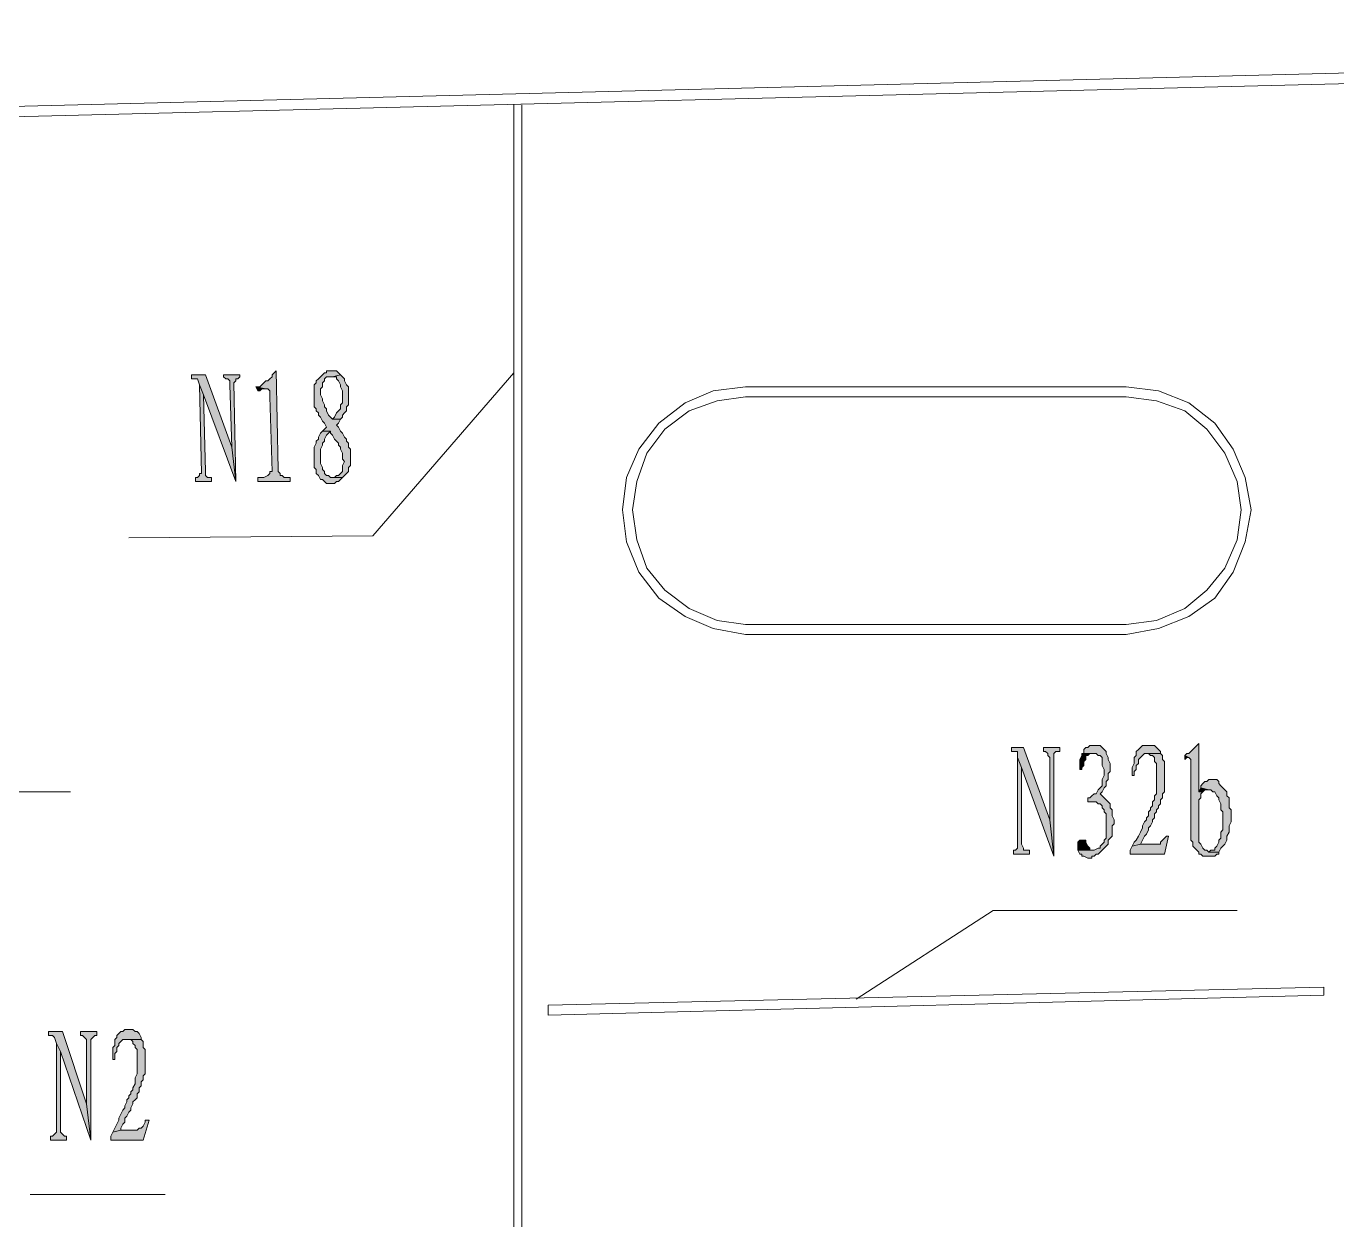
# Model space of a CAD drawing. Header units: millimetres. Extents: x 24 to 410, y 10 to 282.
# Drawn here: x 127.76 to 155.3, y 211.9 to 236.98 of the extents above; entities that cross this region are included whole.
import ezdxf

# ---------------------------------------------------------------- set-up
doc = ezdxf.new("R2010")
doc.units = ezdxf.units.MM

msp = doc.modelspace()

# ---------------------------------------------------------------- hatches: boundary and pattern name
h = msp.add_hatch(color=256)
h.dxf.hatch_style = 2
h.paths.add_polyline_path([(133.011333, 229.743), (132.969, 229.700667), (132.926667, 229.658333), (132.926667, 229.616), (132.884333, 229.573667), (132.842, 229.531333), (132.799667, 229.531333), (132.757333, 229.489), (132.715, 229.446667), (132.672667, 229.404333), (132.588, 229.404333), (132.799667, 229.362), (132.842, 229.362), (132.884333, 229.319667), (132.884333, 229.192667), (132.926667, 227.626333), (132.884333, 227.626333), (132.884333, 227.584), (132.842, 227.541667), (132.757333, 227.499333), (132.630333, 227.499333), (132.630333, 227.414667), (133.307667, 227.414667), (133.307667, 227.499333), (133.180667, 227.499333), (133.138333, 227.541667), (133.096, 227.541667), (133.096, 227.584), (133.053667, 227.626333), (133.053667, 227.668667)])
h = msp.add_hatch(color=256)
h.dxf.hatch_style = 2
h.paths.add_polyline_path([(134.196667, 229.743), (134.069667, 229.743), (134.069667, 229.700667), (134.027333, 229.700667), (133.985, 229.658333), (133.942667, 229.616), (133.900333, 229.573667), (133.858, 229.531333), (133.858, 229.489), (133.815667, 229.446667), (133.815667, 228.981), (133.858, 228.938667), (133.858, 228.896333), (133.900333, 228.854), (133.900333, 228.811667), (133.942667, 228.769333), (133.985, 228.684667), (134.027333, 228.642333), (134.069667, 228.557667), (134.027333, 228.515333), (133.985, 228.473), (134.154333, 228.473), (134.154333, 228.430667), (134.196667, 228.388333), (134.239, 228.303667), (134.281333, 228.261333), (134.323667, 228.219), (134.323667, 228.176667), (134.366, 228.134333), (134.366, 228.092), (134.408333, 228.007333), (134.408333, 227.880333), (134.450667, 227.838), (134.408333, 227.753333), (134.408333, 227.626333), (134.366, 227.584), (134.323667, 227.541667), (134.281333, 227.541667), (134.239, 227.499333), (134.196667, 227.499333), (134.408333, 227.499333), (134.450667, 227.541667), (134.493, 227.584), (134.535333, 227.626333), (134.535333, 227.711), (134.577667, 227.753333), (134.577667, 228.092), (134.535333, 228.134333), (134.535333, 228.219), (134.493, 228.261333), (134.493, 228.303667), (134.450667, 228.346), (134.408333, 228.430667), (134.366, 228.473), (134.323667, 228.557667), (134.281333, 228.6), (134.323667, 228.642333), (134.366, 228.727), (134.196667, 228.727), (134.154333, 228.769333), (134.112, 228.811667), (134.069667, 228.896333), (134.069667, 228.938667), (134.027333, 228.981), (134.027333, 229.023333), (133.985, 229.108), (133.985, 229.150333), (133.942667, 229.235), (133.942667, 229.362), (133.985, 229.404333), (133.985, 229.489), (134.027333, 229.531333), (134.027333, 229.573667), (134.069667, 229.616), (134.196667, 229.616), (134.366, 229.658333), (134.323667, 229.700667), (134.281333, 229.743)])
h = msp.add_hatch(color=256)
h.dxf.hatch_style = 2
h.paths.add_polyline_path([(131.529667, 229.658333), (131.233333, 229.658333), (131.233333, 229.573667), (131.360333, 229.573667), (131.402667, 229.446667), (131.487333, 229.235), (132.164667, 227.414667), (132.08, 228.134333)])
h = msp.add_hatch(color=256)
h.dxf.hatch_style = 2
h.paths.add_polyline_path([(131.402667, 229.446667), (131.445, 227.584), (131.402667, 227.584), (131.402667, 227.541667), (131.360333, 227.499333), (131.318, 227.499333), (131.318, 227.414667), (131.656667, 227.414667), (131.656667, 227.499333), (131.572, 227.499333), (131.529667, 227.541667), (131.529667, 227.626333), (131.487333, 229.235)])
h = msp.add_hatch(color=256)
h.dxf.hatch_style = 2
h.paths.add_polyline_path([(132.249333, 229.658333), (131.910667, 229.658333), (131.910667, 229.616), (131.953, 229.573667), (131.995333, 229.573667), (132.037667, 229.531333), (132.037667, 229.446667), (132.08, 228.134333), (132.164667, 227.414667), (132.122333, 229.489), (132.164667, 229.531333), (132.164667, 229.573667), (132.207, 229.573667), (132.249333, 229.616)])
h = msp.add_hatch(color=256)
h.dxf.hatch_style = 2
h.paths.add_polyline_path([(132.588, 229.404333), (132.630333, 229.319667), (132.672667, 229.319667), (132.715, 229.362), (132.799667, 229.362)])
h = msp.add_hatch(color=256)
h.dxf.hatch_style = 2
h.paths.add_polyline_path([(134.366, 229.658333), (134.196667, 229.616), (134.281333, 229.616), (134.281333, 229.573667), (134.323667, 229.531333), (134.366, 229.446667), (134.366, 229.404333), (134.408333, 229.319667), (134.408333, 229.065667), (134.366, 229.023333), (134.366, 228.938667), (134.323667, 228.896333), (134.281333, 228.854), (134.239, 228.769333), (134.196667, 228.727), (134.366, 228.727), (134.408333, 228.769333), (134.408333, 228.811667), (134.450667, 228.854), (134.493, 228.896333), (134.493, 228.938667), (134.493, 228.981), (134.535333, 229.023333), (134.535333, 229.404333), (134.493, 229.446667), (134.450667, 229.531333), (134.450667, 229.573667), (134.408333, 229.616)])
h = msp.add_hatch(color=256)
h.dxf.hatch_style = 2
h.paths.add_polyline_path([(133.985, 228.473), (133.942667, 228.430667), (133.900333, 228.346), (133.900333, 228.303667), (133.858, 228.261333), (133.858, 228.219), (133.815667, 228.134333), (133.815667, 227.711), (133.858, 227.668667), (133.858, 227.584), (133.900333, 227.541667), (133.942667, 227.457), (133.985, 227.457), (134.027333, 227.414667), (134.069667, 227.372333), (134.196667, 227.372333), (134.239, 227.372333), (134.281333, 227.414667), (134.323667, 227.414667), (134.366, 227.457), (134.408333, 227.499333), (134.154333, 227.499333), (134.112, 227.541667), (134.069667, 227.541667), (134.027333, 227.584), (134.027333, 227.626333), (133.985, 227.668667), (133.985, 227.711), (133.942667, 227.795667), (133.942667, 228.092), (133.985, 228.176667), (133.985, 228.219), (134.027333, 228.261333), (134.027333, 228.303667), (134.069667, 228.388333), (134.154333, 228.473)])
h = msp.add_hatch(color=256)
h.dxf.hatch_style = 2
h.paths.add_polyline_path([(148.717, 221.826667), (148.463, 221.826667), (148.463, 221.742), (148.59, 221.742), (148.59, 221.615), (148.674667, 221.403333), (149.352, 219.540667), (149.267333, 220.302667)])
h = msp.add_hatch(color=256)
h.dxf.hatch_style = 2
h.paths.add_polyline_path([(149.479, 221.826667), (149.140333, 221.826667), (149.140333, 221.742), (149.182667, 221.742), (149.225, 221.699667), (149.225, 221.657333), (149.267333, 221.615), (149.267333, 220.302667), (149.352, 219.540667), (149.352, 221.699667), (149.394333, 221.742), (149.479, 221.742)])
h = msp.add_hatch(color=256)
h.dxf.hatch_style = 2
h.paths.add_polyline_path([(150.198667, 221.869), (150.114, 221.869), (150.071667, 221.826667), (150.029333, 221.826667), (149.987, 221.784333), (149.987, 221.699667), (149.944667, 221.699667), (150.241, 221.699667), (150.283333, 221.657333), (150.325667, 221.657333), (150.368, 221.615), (150.368, 221.445667), (150.410333, 221.361), (150.410333, 221.234), (150.368, 221.149333), (150.368, 221.022333), (150.325667, 220.98), (150.283333, 220.937667), (150.241, 220.853), (150.198667, 220.853), (150.156333, 220.810667), (150.114, 220.768333), (150.071667, 220.768333), (150.071667, 220.683667), (150.241, 220.683667), (150.283333, 220.641333), (150.325667, 220.641333), (150.368, 220.599), (150.368, 220.556667), (150.410333, 220.514333), (150.410333, 220.472), (150.452667, 220.429667), (150.452667, 219.921667), (150.410333, 219.879333), (150.410333, 219.837), (150.368, 219.794667), (150.325667, 219.752333), (150.325667, 219.71), (150.283333, 219.71), (150.198667, 219.667667), (149.86, 219.667667), (149.902333, 219.583), (149.944667, 219.583), (149.944667, 219.540667), (149.987, 219.540667), (150.071667, 219.498333), (150.156333, 219.498333), (150.156333, 219.540667), (150.198667, 219.540667), (150.241, 219.583), (150.283333, 219.583), (150.325667, 219.625333), (150.368, 219.667667), (150.452667, 219.752333), (150.495, 219.794667), (150.495, 219.879333), (150.537333, 219.921667), (150.579667, 219.964), (150.579667, 220.175667), (150.622, 220.218), (150.622, 220.302667), (150.579667, 220.387333), (150.579667, 220.514333), (150.537333, 220.556667), (150.537333, 220.641333), (150.495, 220.683667), (150.452667, 220.726), (150.410333, 220.768333), (150.368, 220.810667), (150.325667, 220.853), (150.368, 220.895333), (150.410333, 220.98), (150.452667, 221.022333), (150.452667, 221.107), (150.495, 221.149333), (150.495, 221.276333), (150.537333, 221.318667), (150.537333, 221.488), (150.495, 221.572667), (150.495, 221.615), (150.452667, 221.699667), (150.452667, 221.742), (150.410333, 221.784333), (150.368, 221.826667), (150.325667, 221.869)])
h = msp.add_hatch(color=256)
h.dxf.hatch_style = 2
h.paths.add_polyline_path([(149.944667, 221.699667), (149.944667, 221.657333), (149.902333, 221.572667), (149.902333, 221.361), (149.944667, 221.361), (149.944667, 221.403333), (149.987, 221.445667), (149.987, 221.530333), (150.029333, 221.572667), (150.029333, 221.657333), (150.071667, 221.657333), (150.114, 221.699667), (150.198667, 221.699667)])
h = msp.add_hatch(color=256)
h.dxf.hatch_style = 2
h.paths.add_polyline_path([(151.384, 221.869), (151.214667, 221.869), (151.172333, 221.826667), (151.13, 221.784333), (151.087667, 221.742), (151.087667, 221.657333), (151.045333, 221.615), (151.045333, 221.488), (151.003, 221.403333), (151.003, 221.234), (151.045333, 221.234), (151.045333, 221.318667), (151.087667, 221.361), (151.087667, 221.445667), (151.13, 221.488), (151.13, 221.572667), (151.172333, 221.615), (151.214667, 221.657333), (151.257, 221.699667), (151.299333, 221.699667), (151.595667, 221.699667), (151.595667, 221.742), (151.553333, 221.784333), (151.511, 221.826667), (151.468667, 221.869)])
h = msp.add_hatch(color=256)
h.dxf.hatch_style = 2
h.paths.add_polyline_path([(151.595667, 221.699667), (151.299333, 221.699667), (151.341667, 221.699667), (151.384, 221.657333), (151.426333, 221.657333), (151.468667, 221.615), (151.468667, 221.530333), (151.511, 221.488), (151.511, 220.853), (151.468667, 220.810667), (151.468667, 220.726), (151.426333, 220.683667), (151.426333, 220.599), (151.384, 220.556667), (151.384, 220.514333), (151.341667, 220.472), (151.341667, 220.387333), (151.299333, 220.345), (151.299333, 220.302667), (151.257, 220.260333), (151.214667, 220.175667), (151.214667, 220.133333), (151.172333, 220.048667), (151.13, 219.964), (151.087667, 219.879333), (151.045333, 219.837), (151.003, 219.752333), (151.172333, 219.794667), (151.214667, 219.879333), (151.257, 219.964), (151.299333, 220.006333), (151.341667, 220.091), (151.341667, 220.133333), (151.384, 220.175667), (151.426333, 220.260333), (151.426333, 220.302667), (151.468667, 220.345), (151.468667, 220.429667), (151.511, 220.472), (151.511, 220.514333), (151.553333, 220.556667), (151.553333, 220.599), (151.595667, 220.641333), (151.595667, 220.726), (151.638, 220.768333), (151.638, 220.853), (151.680333, 220.895333), (151.680333, 221.530333), (151.638, 221.572667), (151.638, 221.657333)])
h = msp.add_hatch(color=256)
h.dxf.hatch_style = 2
h.paths.add_polyline_path([(152.4, 221.911333), (152.357667, 221.869), (152.315333, 221.826667), (152.273, 221.784333), (152.230667, 221.742), (152.188333, 221.699667), (152.146, 221.699667), (152.103667, 221.657333), (152.188333, 221.615), (152.230667, 221.572667), (152.230667, 219.879333), (152.273, 219.837), (152.273, 219.752333), (152.315333, 219.71), (152.357667, 219.667667), (152.4, 219.625333), (152.4, 219.583), (152.442333, 219.583), (152.484667, 219.540667), (152.654, 219.540667), (152.696333, 219.540667), (152.738667, 219.540667), (152.781, 219.583), (152.823333, 219.583), (152.823333, 219.625333), (152.611667, 219.625333), (152.569333, 219.667667), (152.527, 219.667667), (152.484667, 219.71), (152.442333, 219.794667), (152.4, 219.837), (152.4, 220.726), (152.442333, 220.768333), (152.442333, 220.853), (152.484667, 220.895333), (152.4, 220.895333)])
h = msp.add_hatch(color=256)
h.dxf.hatch_style = 2
h.paths.add_polyline_path([(148.59, 221.615), (148.59, 219.71), (148.547667, 219.667667), (148.505333, 219.667667), (148.505333, 219.583), (148.844, 219.583), (148.844, 219.667667), (148.717, 219.667667), (148.717, 219.71), (148.674667, 219.794667), (148.674667, 221.403333)])
h = msp.add_hatch(color=256)
h.dxf.hatch_style = 2
h.paths.add_polyline_path([(152.103667, 221.657333), (152.103667, 221.572667), (152.146, 221.615), (152.188333, 221.615)])
h = msp.add_hatch(color=256)
h.dxf.hatch_style = 2
h.paths.add_polyline_path([(152.654, 221.149333), (152.611667, 221.149333), (152.569333, 221.107), (152.527, 221.107), (152.484667, 221.064667), (152.442333, 221.022333), (152.442333, 220.98), (152.611667, 220.937667), (152.654, 220.937667), (152.696333, 220.895333), (152.738667, 220.895333), (152.781, 220.810667), (152.823333, 220.768333), (152.823333, 220.726), (152.865667, 220.641333), (152.865667, 220.514333), (152.908, 220.472), (152.908, 220.091), (152.865667, 220.048667), (152.865667, 219.921667), (152.823333, 219.879333), (152.823333, 219.837), (152.781, 219.752333), (152.738667, 219.71), (152.738667, 219.667667), (152.696333, 219.667667), (152.654, 219.667667), (152.611667, 219.625333), (152.823333, 219.625333), (152.865667, 219.71), (152.908, 219.752333), (152.950333, 219.794667), (152.992667, 219.879333), (152.992667, 219.964), (153.035, 220.048667), (153.035, 220.175667), (153.077333, 220.260333), (153.077333, 220.514333), (153.035, 220.556667), (153.035, 220.768333), (152.992667, 220.810667), (152.992667, 220.895333), (152.950333, 220.937667), (152.908, 220.98), (152.865667, 221.022333), (152.823333, 221.064667), (152.823333, 221.107), (152.781, 221.149333)])
h = msp.add_hatch(color=256)
h.dxf.hatch_style = 2
h.paths.add_polyline_path([(152.442333, 220.98), (152.4, 220.895333), (152.484667, 220.895333), (152.527, 220.937667), (152.611667, 220.937667)])
h = msp.add_hatch(color=256)
h.dxf.hatch_style = 2
h.paths.add_polyline_path([(149.944667, 219.879333), (149.902333, 219.879333), (149.86, 219.837), (149.86, 219.667667), (150.114, 219.667667), (150.114, 219.71), (150.071667, 219.752333), (150.029333, 219.837), (150.029333, 219.879333), (149.987, 219.879333)])
h = msp.add_hatch(color=256)
h.dxf.hatch_style = 2
h.paths.add_polyline_path([(151.765, 219.964), (151.722667, 219.964), (151.680333, 219.921667), (151.638, 219.879333), (151.595667, 219.837), (151.595667, 219.794667), (151.553333, 219.794667), (151.172333, 219.794667), (151.003, 219.752333), (150.960667, 219.667667), (150.960667, 219.583), (151.680333, 219.583)])
h = msp.add_hatch(color=256)
h.dxf.hatch_style = 2
h.paths.add_polyline_path([(129.921, 215.9), (129.836333, 215.9), (129.794, 215.857667), (129.751667, 215.857667), (129.709333, 215.815333), (129.667, 215.773), (129.667, 215.730667), (129.624667, 215.688333), (129.624667, 215.561333), (129.582333, 215.519), (129.582333, 215.265), (129.624667, 215.265), (129.624667, 215.392), (129.667, 215.434333), (129.667, 215.519), (129.709333, 215.561333), (129.709333, 215.603667), (129.751667, 215.646), (129.794, 215.688333), (129.836333, 215.688333), (129.878667, 215.688333), (130.175, 215.688333), (130.175, 215.730667), (130.132667, 215.815333), (130.090333, 215.857667), (130.048, 215.857667), (130.005667, 215.9)])
h = msp.add_hatch(color=256)
h.dxf.hatch_style = 2
h.paths.add_polyline_path([(128.524, 215.857667), (128.227667, 215.857667), (128.227667, 215.773), (128.312333, 215.773), (128.354667, 215.730667), (128.397, 215.603667), (128.481667, 215.434333), (129.116667, 213.571667), (129.032, 214.333667)])
h = msp.add_hatch(color=256)
h.dxf.hatch_style = 2
h.paths.add_polyline_path([(129.243667, 215.857667), (128.905, 215.857667), (128.905, 215.773), (128.947333, 215.773), (128.989667, 215.730667), (129.032, 215.688333), (129.032, 214.333667), (129.116667, 213.571667), (129.116667, 215.688333), (129.159, 215.730667), (129.201333, 215.773), (129.243667, 215.773)])
h = msp.add_hatch(color=256)
h.dxf.hatch_style = 2
h.paths.add_polyline_path([(130.175, 215.688333), (129.878667, 215.688333), (129.921, 215.688333), (129.963333, 215.688333), (130.005667, 215.646), (130.005667, 215.603667), (130.048, 215.561333), (130.048, 215.519), (130.090333, 215.476667), (130.090333, 214.968667), (130.048, 214.884), (130.048, 214.757), (130.005667, 214.672333), (130.005667, 214.63), (129.963333, 214.587667), (129.963333, 214.545333), (129.921, 214.503), (129.921, 214.460667), (129.878667, 214.418333), (129.878667, 214.376), (129.836333, 214.291333), (129.836333, 214.249), (129.794, 214.206667), (129.751667, 214.122), (129.709333, 214.037333), (129.709333, 213.995), (129.667, 213.910333), (129.624667, 213.825667), (129.582333, 213.741), (129.751667, 213.783333), (129.751667, 213.825667), (129.794, 213.910333), (129.836333, 213.952667), (129.836333, 214.037333), (129.878667, 214.079667), (129.921, 214.164333), (129.963333, 214.206667), (129.963333, 214.249), (130.005667, 214.333667), (130.005667, 214.376), (130.048, 214.418333), (130.090333, 214.460667), (130.090333, 214.545333), (130.132667, 214.587667), (130.132667, 214.672333), (130.175, 214.714667), (130.175, 214.799333), (130.217333, 214.841667), (130.217333, 214.926333), (130.259667, 214.968667), (130.259667, 215.476667), (130.217333, 215.519), (130.217333, 215.646)])
h = msp.add_hatch(color=256)
h.dxf.hatch_style = 2
h.paths.add_polyline_path([(128.397, 215.603667), (128.397, 213.741), (128.354667, 213.698667), (128.312333, 213.656333), (128.27, 213.656333), (128.27, 213.571667), (128.608667, 213.571667), (128.608667, 213.656333), (128.566333, 213.656333), (128.524, 213.698667), (128.481667, 213.741), (128.481667, 215.434333)])
h = msp.add_hatch(color=256)
h.dxf.hatch_style = 2
h.paths.add_polyline_path([(130.344333, 213.995), (130.259667, 213.995), (130.259667, 213.952667), (130.217333, 213.868), (130.175, 213.825667), (130.132667, 213.825667), (130.090333, 213.783333), (129.751667, 213.783333), (129.582333, 213.741), (129.54, 213.656333), (129.54, 213.571667), (130.217333, 213.571667)])

# ---------------------------------------------------------------- linework, layer by layer
at = {"lineweight": 0}
for points in [[(395.859, 242.019667), (88.265, 234.315)], [(395.859, 241.765667), (88.265, 234.103333)], [(138.006667, 195.918667), (138.006667, 235.331)], [(138.176, 195.876333), (138.176, 235.331)], [(135.043333, 226.271667), (138.006667, 229.700667)], [(142.875, 229.404333), (142.197667, 229.319667), (141.605, 229.065667), (141.054667, 228.642333), (140.631333, 228.092), (140.377333, 227.499333), (140.292667, 226.822), (140.377333, 226.144667), (140.631333, 225.509667), (141.054667, 224.959333), (141.605, 224.578333), (142.197667, 224.324333), (142.875, 224.197333)], [(142.875, 229.404333), (150.876, 229.404333)], [(150.876, 224.197333), (151.553333, 224.324333), (152.188333, 224.578333), (152.738667, 224.959333), (153.119667, 225.509667), (153.373667, 226.144667), (153.500667, 226.822), (153.373667, 227.499333), (153.119667, 228.092), (152.738667, 228.642333), (152.188333, 229.065667), (151.553333, 229.319667), (150.876, 229.404333)], [(142.875, 229.192667), (142.282333, 229.108), (141.689667, 228.896333), (141.181667, 228.515333), (140.800667, 228.007333), (140.589, 227.414667), (140.504333, 226.822), (140.589, 226.187), (140.800667, 225.594333), (141.181667, 225.128667), (141.689667, 224.747667), (142.282333, 224.493667), (142.875, 224.409)], [(142.875, 229.192667), (150.876, 229.192667)], [(150.876, 224.409), (151.511, 224.493667), (152.103667, 224.747667), (152.569333, 225.128667), (152.950333, 225.594333), (153.204333, 226.187), (153.289, 226.822), (153.204333, 227.414667), (152.950333, 228.007333), (152.569333, 228.515333), (152.103667, 228.896333), (151.511, 229.108), (150.876, 229.192667)], [(135.043333, 226.271667), (129.921, 226.229333)], [(150.876, 224.409), (142.875, 224.409)], [(150.876, 224.197333), (142.875, 224.197333)], [(123.571, 220.895333), (128.693333, 220.895333)], [(148.082, 218.397667), (145.203333, 216.535)], [(148.082, 218.397667), (153.204333, 218.397667)], [(155.024667, 216.789), (138.726333, 216.408)], [(155.024667, 216.619667), (155.024667, 216.789)], [(155.024667, 216.619667), (138.726333, 216.196333)], [(138.726333, 216.196333), (138.726333, 216.408)], [(127.846667, 212.428667), (130.683, 212.428667)]]:
    msp.add_lwpolyline(points, dxfattribs=at)
for points in [[(133.011333, 229.743), (132.969, 229.700667), (132.926667, 229.658333), (132.926667, 229.616), (132.884333, 229.573667), (132.842, 229.531333), (132.799667, 229.531333), (132.757333, 229.489), (132.715, 229.446667), (132.672667, 229.404333), (132.588, 229.404333), (132.799667, 229.362), (132.842, 229.362), (132.884333, 229.319667), (132.884333, 229.192667), (132.926667, 227.626333), (132.884333, 227.626333), (132.884333, 227.584), (132.842, 227.541667), (132.757333, 227.499333), (132.630333, 227.499333), (132.630333, 227.414667), (133.307667, 227.414667), (133.307667, 227.499333), (133.180667, 227.499333), (133.138333, 227.541667), (133.096, 227.541667), (133.096, 227.584), (133.053667, 227.626333), (133.053667, 227.668667)], [(134.196667, 229.743), (134.069667, 229.743), (134.069667, 229.700667), (134.027333, 229.700667), (133.985, 229.658333), (133.942667, 229.616), (133.900333, 229.573667), (133.858, 229.531333), (133.858, 229.489), (133.815667, 229.446667), (133.815667, 228.981), (133.858, 228.938667), (133.858, 228.896333), (133.900333, 228.854), (133.900333, 228.811667), (133.942667, 228.769333), (133.985, 228.684667), (134.027333, 228.642333), (134.069667, 228.557667), (134.027333, 228.515333), (133.985, 228.473), (134.154333, 228.473), (134.154333, 228.430667), (134.196667, 228.388333), (134.239, 228.303667), (134.281333, 228.261333), (134.323667, 228.219), (134.323667, 228.176667), (134.366, 228.134333), (134.366, 228.092), (134.408333, 228.007333), (134.408333, 227.880333), (134.450667, 227.838), (134.408333, 227.753333), (134.408333, 227.626333), (134.366, 227.584), (134.323667, 227.541667), (134.281333, 227.541667), (134.239, 227.499333), (134.196667, 227.499333), (134.408333, 227.499333), (134.450667, 227.541667), (134.493, 227.584), (134.535333, 227.626333), (134.535333, 227.711), (134.577667, 227.753333), (134.577667, 228.092), (134.535333, 228.134333), (134.535333, 228.219), (134.493, 228.261333), (134.493, 228.303667), (134.450667, 228.346), (134.408333, 228.430667), (134.366, 228.473), (134.323667, 228.557667), (134.281333, 228.6), (134.323667, 228.642333), (134.366, 228.727), (134.196667, 228.727), (134.154333, 228.769333), (134.112, 228.811667), (134.069667, 228.896333), (134.069667, 228.938667), (134.027333, 228.981), (134.027333, 229.023333), (133.985, 229.108), (133.985, 229.150333), (133.942667, 229.235), (133.942667, 229.362), (133.985, 229.404333), (133.985, 229.489), (134.027333, 229.531333), (134.027333, 229.573667), (134.069667, 229.616), (134.196667, 229.616), (134.366, 229.658333), (134.323667, 229.700667), (134.281333, 229.743)], [(131.529667, 229.658333), (131.233333, 229.658333), (131.233333, 229.573667), (131.360333, 229.573667), (131.402667, 229.446667), (131.487333, 229.235), (132.164667, 227.414667), (132.08, 228.134333)], [(131.402667, 229.446667), (131.445, 227.584), (131.402667, 227.584), (131.402667, 227.541667), (131.360333, 227.499333), (131.318, 227.499333), (131.318, 227.414667), (131.656667, 227.414667), (131.656667, 227.499333), (131.572, 227.499333), (131.529667, 227.541667), (131.529667, 227.626333), (131.487333, 229.235)], [(132.249333, 229.658333), (131.910667, 229.658333), (131.910667, 229.616), (131.953, 229.573667), (131.995333, 229.573667), (132.037667, 229.531333), (132.037667, 229.446667), (132.08, 228.134333), (132.164667, 227.414667), (132.122333, 229.489), (132.164667, 229.531333), (132.164667, 229.573667), (132.207, 229.573667), (132.249333, 229.616)], [(132.588, 229.404333), (132.630333, 229.319667), (132.672667, 229.319667), (132.715, 229.362), (132.799667, 229.362)], [(134.366, 229.658333), (134.196667, 229.616), (134.281333, 229.616), (134.281333, 229.573667), (134.323667, 229.531333), (134.366, 229.446667), (134.366, 229.404333), (134.408333, 229.319667), (134.408333, 229.065667), (134.366, 229.023333), (134.366, 228.938667), (134.323667, 228.896333), (134.281333, 228.854), (134.239, 228.769333), (134.196667, 228.727), (134.366, 228.727), (134.408333, 228.769333), (134.408333, 228.811667), (134.450667, 228.854), (134.493, 228.896333), (134.493, 228.938667), (134.493, 228.981), (134.535333, 229.023333), (134.535333, 229.404333), (134.493, 229.446667), (134.450667, 229.531333), (134.450667, 229.573667), (134.408333, 229.616)], [(133.985, 228.473), (133.942667, 228.430667), (133.900333, 228.346), (133.900333, 228.303667), (133.858, 228.261333), (133.858, 228.219), (133.815667, 228.134333), (133.815667, 227.711), (133.858, 227.668667), (133.858, 227.584), (133.900333, 227.541667), (133.942667, 227.457), (133.985, 227.457), (134.027333, 227.414667), (134.069667, 227.372333), (134.196667, 227.372333), (134.239, 227.372333), (134.281333, 227.414667), (134.323667, 227.414667), (134.366, 227.457), (134.408333, 227.499333), (134.154333, 227.499333), (134.112, 227.541667), (134.069667, 227.541667), (134.027333, 227.584), (134.027333, 227.626333), (133.985, 227.668667), (133.985, 227.711), (133.942667, 227.795667), (133.942667, 228.092), (133.985, 228.176667), (133.985, 228.219), (134.027333, 228.261333), (134.027333, 228.303667), (134.069667, 228.388333), (134.154333, 228.473)], [(148.717, 221.826667), (148.463, 221.826667), (148.463, 221.742), (148.59, 221.742), (148.59, 221.615), (148.674667, 221.403333), (149.352, 219.540667), (149.267333, 220.302667)], [(149.479, 221.826667), (149.140333, 221.826667), (149.140333, 221.742), (149.182667, 221.742), (149.225, 221.699667), (149.225, 221.657333), (149.267333, 221.615), (149.267333, 220.302667), (149.352, 219.540667), (149.352, 221.699667), (149.394333, 221.742), (149.479, 221.742)], [(150.198667, 221.869), (150.114, 221.869), (150.071667, 221.826667), (150.029333, 221.826667), (149.987, 221.784333), (149.987, 221.699667), (149.944667, 221.699667), (150.241, 221.699667), (150.283333, 221.657333), (150.325667, 221.657333), (150.368, 221.615), (150.368, 221.445667), (150.410333, 221.361), (150.410333, 221.234), (150.368, 221.149333), (150.368, 221.022333), (150.325667, 220.98), (150.283333, 220.937667), (150.241, 220.853), (150.198667, 220.853), (150.156333, 220.810667), (150.114, 220.768333), (150.071667, 220.768333), (150.071667, 220.683667), (150.241, 220.683667), (150.283333, 220.641333), (150.325667, 220.641333), (150.368, 220.599), (150.368, 220.556667), (150.410333, 220.514333), (150.410333, 220.472), (150.452667, 220.429667), (150.452667, 219.921667), (150.410333, 219.879333), (150.410333, 219.837), (150.368, 219.794667), (150.325667, 219.752333), (150.325667, 219.71), (150.283333, 219.71), (150.198667, 219.667667), (149.86, 219.667667), (149.902333, 219.583), (149.944667, 219.583), (149.944667, 219.540667), (149.987, 219.540667), (150.071667, 219.498333), (150.156333, 219.498333), (150.156333, 219.540667), (150.198667, 219.540667), (150.241, 219.583), (150.283333, 219.583), (150.325667, 219.625333), (150.368, 219.667667), (150.452667, 219.752333), (150.495, 219.794667), (150.495, 219.879333), (150.537333, 219.921667), (150.579667, 219.964), (150.579667, 220.175667), (150.622, 220.218), (150.622, 220.302667), (150.579667, 220.387333), (150.579667, 220.514333), (150.537333, 220.556667), (150.537333, 220.641333), (150.495, 220.683667), (150.452667, 220.726), (150.410333, 220.768333), (150.368, 220.810667), (150.325667, 220.853), (150.368, 220.895333), (150.410333, 220.98), (150.452667, 221.022333), (150.452667, 221.107), (150.495, 221.149333), (150.495, 221.276333), (150.537333, 221.318667), (150.537333, 221.488), (150.495, 221.572667), (150.495, 221.615), (150.452667, 221.699667), (150.452667, 221.742), (150.410333, 221.784333), (150.368, 221.826667), (150.325667, 221.869)], [(149.944667, 221.699667), (149.944667, 221.657333), (149.902333, 221.572667), (149.902333, 221.361), (149.944667, 221.361), (149.944667, 221.403333), (149.987, 221.445667), (149.987, 221.530333), (150.029333, 221.572667), (150.029333, 221.657333), (150.071667, 221.657333), (150.114, 221.699667), (150.198667, 221.699667)], [(151.384, 221.869), (151.214667, 221.869), (151.172333, 221.826667), (151.13, 221.784333), (151.087667, 221.742), (151.087667, 221.657333), (151.045333, 221.615), (151.045333, 221.488), (151.003, 221.403333), (151.003, 221.234), (151.045333, 221.234), (151.045333, 221.318667), (151.087667, 221.361), (151.087667, 221.445667), (151.13, 221.488), (151.13, 221.572667), (151.172333, 221.615), (151.214667, 221.657333), (151.257, 221.699667), (151.299333, 221.699667), (151.595667, 221.699667), (151.595667, 221.742), (151.553333, 221.784333), (151.511, 221.826667), (151.468667, 221.869)], [(151.595667, 221.699667), (151.299333, 221.699667), (151.341667, 221.699667), (151.384, 221.657333), (151.426333, 221.657333), (151.468667, 221.615), (151.468667, 221.530333), (151.511, 221.488), (151.511, 220.853), (151.468667, 220.810667), (151.468667, 220.726), (151.426333, 220.683667), (151.426333, 220.599), (151.384, 220.556667), (151.384, 220.514333), (151.341667, 220.472), (151.341667, 220.387333), (151.299333, 220.345), (151.299333, 220.302667), (151.257, 220.260333), (151.214667, 220.175667), (151.214667, 220.133333), (151.172333, 220.048667), (151.13, 219.964), (151.087667, 219.879333), (151.045333, 219.837), (151.003, 219.752333), (151.172333, 219.794667), (151.214667, 219.879333), (151.257, 219.964), (151.299333, 220.006333), (151.341667, 220.091), (151.341667, 220.133333), (151.384, 220.175667), (151.426333, 220.260333), (151.426333, 220.302667), (151.468667, 220.345), (151.468667, 220.429667), (151.511, 220.472), (151.511, 220.514333), (151.553333, 220.556667), (151.553333, 220.599), (151.595667, 220.641333), (151.595667, 220.726), (151.638, 220.768333), (151.638, 220.853), (151.680333, 220.895333), (151.680333, 221.530333), (151.638, 221.572667), (151.638, 221.657333)], [(152.4, 221.911333), (152.357667, 221.869), (152.315333, 221.826667), (152.273, 221.784333), (152.230667, 221.742), (152.188333, 221.699667), (152.146, 221.699667), (152.103667, 221.657333), (152.188333, 221.615), (152.230667, 221.572667), (152.230667, 219.879333), (152.273, 219.837), (152.273, 219.752333), (152.315333, 219.71), (152.357667, 219.667667), (152.4, 219.625333), (152.4, 219.583), (152.442333, 219.583), (152.484667, 219.540667), (152.654, 219.540667), (152.696333, 219.540667), (152.738667, 219.540667), (152.781, 219.583), (152.823333, 219.583), (152.823333, 219.625333), (152.611667, 219.625333), (152.569333, 219.667667), (152.527, 219.667667), (152.484667, 219.71), (152.442333, 219.794667), (152.4, 219.837), (152.4, 220.726), (152.442333, 220.768333), (152.442333, 220.853), (152.484667, 220.895333), (152.4, 220.895333)], [(148.59, 221.615), (148.59, 219.71), (148.547667, 219.667667), (148.505333, 219.667667), (148.505333, 219.583), (148.844, 219.583), (148.844, 219.667667), (148.717, 219.667667), (148.717, 219.71), (148.674667, 219.794667), (148.674667, 221.403333)], [(152.103667, 221.657333), (152.103667, 221.572667), (152.146, 221.615), (152.188333, 221.615)], [(152.654, 221.149333), (152.611667, 221.149333), (152.569333, 221.107), (152.527, 221.107), (152.484667, 221.064667), (152.442333, 221.022333), (152.442333, 220.98), (152.611667, 220.937667), (152.654, 220.937667), (152.696333, 220.895333), (152.738667, 220.895333), (152.781, 220.810667), (152.823333, 220.768333), (152.823333, 220.726), (152.865667, 220.641333), (152.865667, 220.514333), (152.908, 220.472), (152.908, 220.091), (152.865667, 220.048667), (152.865667, 219.921667), (152.823333, 219.879333), (152.823333, 219.837), (152.781, 219.752333), (152.738667, 219.71), (152.738667, 219.667667), (152.696333, 219.667667), (152.654, 219.667667), (152.611667, 219.625333), (152.823333, 219.625333), (152.865667, 219.71), (152.908, 219.752333), (152.950333, 219.794667), (152.992667, 219.879333), (152.992667, 219.964), (153.035, 220.048667), (153.035, 220.175667), (153.077333, 220.260333), (153.077333, 220.514333), (153.035, 220.556667), (153.035, 220.768333), (152.992667, 220.810667), (152.992667, 220.895333), (152.950333, 220.937667), (152.908, 220.98), (152.865667, 221.022333), (152.823333, 221.064667), (152.823333, 221.107), (152.781, 221.149333)], [(152.442333, 220.98), (152.4, 220.895333), (152.484667, 220.895333), (152.527, 220.937667), (152.611667, 220.937667)], [(149.944667, 219.879333), (149.902333, 219.879333), (149.86, 219.837), (149.86, 219.667667), (150.114, 219.667667), (150.114, 219.71), (150.071667, 219.752333), (150.029333, 219.837), (150.029333, 219.879333), (149.987, 219.879333)], [(151.765, 219.964), (151.722667, 219.964), (151.680333, 219.921667), (151.638, 219.879333), (151.595667, 219.837), (151.595667, 219.794667), (151.553333, 219.794667), (151.172333, 219.794667), (151.003, 219.752333), (150.960667, 219.667667), (150.960667, 219.583), (151.680333, 219.583)], [(129.921, 215.9), (129.836333, 215.9), (129.794, 215.857667), (129.751667, 215.857667), (129.709333, 215.815333), (129.667, 215.773), (129.667, 215.730667), (129.624667, 215.688333), (129.624667, 215.561333), (129.582333, 215.519), (129.582333, 215.265), (129.624667, 215.265), (129.624667, 215.392), (129.667, 215.434333), (129.667, 215.519), (129.709333, 215.561333), (129.709333, 215.603667), (129.751667, 215.646), (129.794, 215.688333), (129.836333, 215.688333), (129.878667, 215.688333), (130.175, 215.688333), (130.175, 215.730667), (130.132667, 215.815333), (130.090333, 215.857667), (130.048, 215.857667), (130.005667, 215.9)], [(128.524, 215.857667), (128.227667, 215.857667), (128.227667, 215.773), (128.312333, 215.773), (128.354667, 215.730667), (128.397, 215.603667), (128.481667, 215.434333), (129.116667, 213.571667), (129.032, 214.333667)], [(129.243667, 215.857667), (128.905, 215.857667), (128.905, 215.773), (128.947333, 215.773), (128.989667, 215.730667), (129.032, 215.688333), (129.032, 214.333667), (129.116667, 213.571667), (129.116667, 215.688333), (129.159, 215.730667), (129.201333, 215.773), (129.243667, 215.773)], [(130.175, 215.688333), (129.878667, 215.688333), (129.921, 215.688333), (129.963333, 215.688333), (130.005667, 215.646), (130.005667, 215.603667), (130.048, 215.561333), (130.048, 215.519), (130.090333, 215.476667), (130.090333, 214.968667), (130.048, 214.884), (130.048, 214.757), (130.005667, 214.672333), (130.005667, 214.63), (129.963333, 214.587667), (129.963333, 214.545333), (129.921, 214.503), (129.921, 214.460667), (129.878667, 214.418333), (129.878667, 214.376), (129.836333, 214.291333), (129.836333, 214.249), (129.794, 214.206667), (129.751667, 214.122), (129.709333, 214.037333), (129.709333, 213.995), (129.667, 213.910333), (129.624667, 213.825667), (129.582333, 213.741), (129.751667, 213.783333), (129.751667, 213.825667), (129.794, 213.910333), (129.836333, 213.952667), (129.836333, 214.037333), (129.878667, 214.079667), (129.921, 214.164333), (129.963333, 214.206667), (129.963333, 214.249), (130.005667, 214.333667), (130.005667, 214.376), (130.048, 214.418333), (130.090333, 214.460667), (130.090333, 214.545333), (130.132667, 214.587667), (130.132667, 214.672333), (130.175, 214.714667), (130.175, 214.799333), (130.217333, 214.841667), (130.217333, 214.926333), (130.259667, 214.968667), (130.259667, 215.476667), (130.217333, 215.519), (130.217333, 215.646)], [(128.397, 215.603667), (128.397, 213.741), (128.354667, 213.698667), (128.312333, 213.656333), (128.27, 213.656333), (128.27, 213.571667), (128.608667, 213.571667), (128.608667, 213.656333), (128.566333, 213.656333), (128.524, 213.698667), (128.481667, 213.741), (128.481667, 215.434333)], [(130.344333, 213.995), (130.259667, 213.995), (130.259667, 213.952667), (130.217333, 213.868), (130.175, 213.825667), (130.132667, 213.825667), (130.090333, 213.783333), (129.751667, 213.783333), (129.582333, 213.741), (129.54, 213.656333), (129.54, 213.571667), (130.217333, 213.571667)]]:
    msp.add_lwpolyline(points, close=True, dxfattribs=at)

doc.saveas('drawing.dxf')
